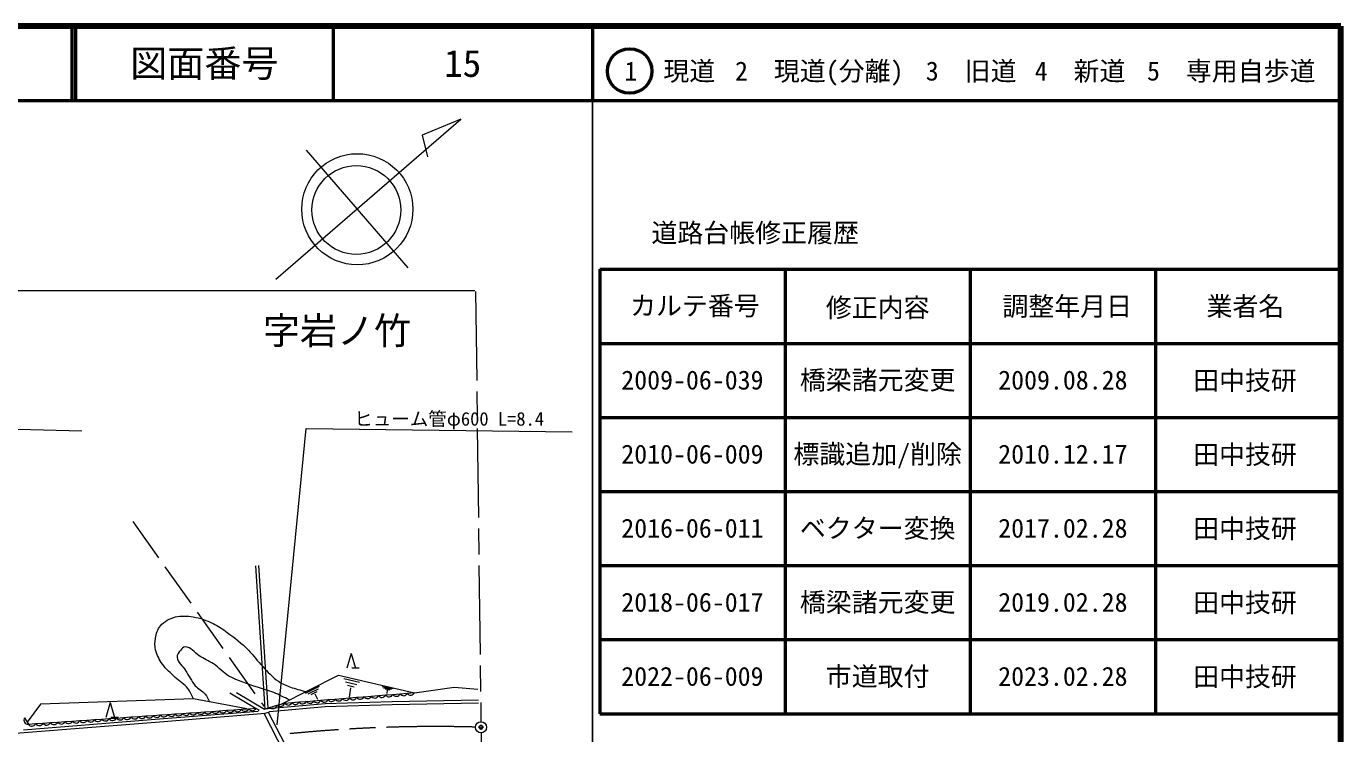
# Model space of a CAD drawing. Units: millimetres, scale not verified. Extents: x 40000 to 680000, y 20000 to 380000.
# Drawn here: x 502594 to 680000, y 284498 to 380000 of the extents above; entities that cross this region are included whole.
import ezdxf
from ezdxf.enums import TextEntityAlignment as Align

# ---------------------------------------------------------------- set-up
doc = ezdxf.new("R2010")
doc.units = ezdxf.units.MM
doc.header["$LTSCALE"] = 1000
doc.header["$PDMODE"] = 32
doc.header["$PDSIZE"] = 500
doc.linetypes.add('CHAIN', pattern=[18.5, 12, -1.5, 3.5, -1.5])
doc.linetypes.add('DASHED', pattern=[7.5, 6, -1.5])
for name, color, linetype, lineweight in [('M-BGD', 7, 'Continuous', 13), ('M-BGD-EXST', 7, 'Continuous', 13), ('M-BMK', 2, 'CHAIN', 13), ('M-BMK-SRVR', 3, 'Continuous', 13), ('M-STR-HTXT', 7, 'Continuous', 13), ('M-TTL', 2, 'Continuous', 140), ('M-TTL-BAND', 7, 'Continuous', 25), ('M-TTL-FRAM', 2, 'Continuous', 50), ('M-TTL-LINE', 7, 'Continuous', 50)]:
    doc.layers.add(name, color=color, linetype=linetype, lineweight=lineweight)
for name, color, linetype in [('M-BMK-HTXT', 7, 'Continuous'), ('M-OTRS', 6, 'Continuous'), ('M-TTL-TXT', 7, 'Continuous')]:
    doc.layers.add(name, color=color, linetype=linetype)
doc.styles.add('ＭＳ ゴシック', font='')
doc.styles.get('ＭＳ ゴシック').set_extended_font_data('MS Gothic')

msp = doc.modelspace()

# ---------------------------------------------------------------- linework, layer by layer
at = {"layer": 'M-BGD', "linetype": 'DASHED'}
for p, q in [((516966, 313143), (534700, 288157)), ((534641, 287257), (537953, 280883)), ((535249, 287390), (538563, 281009))]:
    msp.add_line(p, q, dxfattribs=at)
at = {"layer": 'M-BGD'}
for p, q in [((534855, 287834), (533575, 307173)), ((535246, 287977), (533974, 307200)), ((545455, 291936), (547564, 291444)), ((545699, 291493), (547205, 291142)), ((545942, 291050), (546846, 290840)), ((540268, 289955), (542184, 290916)), ((540652, 289879), (542021, 290565)), ((541037, 289803), (541858, 290215)), ((541522, 289867), (541891, 289156)), ((543319, 289106), (544292, 289185)), ((544292, 289185), (545265, 289264)), ((545265, 289264), (546238, 289343)), ((546356, 290697), (546164, 289455)), ((546238, 289343), (547210, 289421)), ((547210, 289421), (548183, 289500)), ((548183, 289500), (549156, 289579)), ((549156, 289579), (550129, 289657)), ((550129, 289657), (551101, 289736)), ((550623, 290883), (552121, 290611)), ((550816, 290711), (551886, 290517)), ((551009, 290539), (551651, 290422)), ((551101, 289736), (552074, 289815)), ((551315, 290392), (551245, 289947)), ((552074, 289815), (553047, 289893)), ((553047, 289893), (554020, 289972)), ((554020, 289972), (554992, 290051)), ((525669, 287381), (526660, 287450)), ((526660, 287450), (527651, 287520)), ((527651, 287520), (528642, 287589)), ((528642, 287589), (529633, 287658)), ((529633, 287658), (530625, 287728)), ((530625, 287728), (531616, 287797)), ((531616, 287797), (532607, 287866)), ((532607, 287866), (533598, 287935)), ((534819, 287272), (535435, 287441)), ((535420, 288054), (536451, 288344)), ((536451, 288344), (537483, 288634)), ((537483, 288634), (538456, 288713)), ((538456, 288713), (539428, 288792)), ((539428, 288792), (540401, 288870)), ((540401, 288870), (541374, 288949)), ((541374, 288949), (542347, 289028)), ((542347, 289028), (543319, 289106)), ((502350, 286636), (502873, 285788)), ((502873, 285788), (503864, 285857)), ((503864, 285857), (504855, 285926)), ((504855, 285926), (505846, 285995)), ((505846, 285995), (506837, 286065)), ((506837, 286065), (507828, 286134)), ((507828, 286134), (508820, 286203)), ((508820, 286203), (509811, 286273)), ((509811, 286273), (510802, 286342)), ((510802, 286342), (511793, 286411)), ((511793, 286411), (512784, 286480)), ((512784, 286480), (513775, 286550)), ((513775, 286550), (514766, 286619)), ((514766, 286619), (515757, 286688)), ((515757, 286688), (516749, 286758)), ((516749, 286758), (517740, 286827)), ((517740, 286827), (518731, 286896)), ((518731, 286896), (519722, 286965)), ((519722, 286965), (520713, 287035)), ((520713, 287035), (521704, 287104)), ((521704, 287104), (522695, 287173)), ((522695, 287173), (523687, 287243)), ((523687, 287243), (524678, 287312)), ((524678, 287312), (525669, 287381))]:
    msp.add_line(p, q, dxfattribs=at)
for points in [[(536889, 288455), (544719, 292385), (554998, 290039)], [(532378, 287838), (525175, 289214), (504501, 288485), (502710, 286049)], [(530048, 290010), (533604, 287924), (533961, 287734), (533898, 287555)], [(530959, 290060), (534745, 287793), (535425, 288043)], [(554998, 290039), (560332, 290765), (563550, 290514)], [(502219, 285043), (521106, 286531), (533898, 287555)], [(563616, 289042), (551978, 288800), (542921, 288528), (534745, 287793)], [(563624, 288642), (551988, 288400), (542945, 288129), (535435, 287441)], [(461302, 285423), (482149, 285028), (493215, 284564), (501728, 284603), (521138, 286132), (534819, 287272)]]:
    msp.add_lwpolyline(points, dxfattribs=at)
for centre, radius, start, end in [((543786, 289392), 547, 211.45862, 337.79095), ((544759, 289471), 547, 211.45862, 337.79095), ((545731, 289549), 547, 211.45862, 337.79095), ((546704, 289628), 547, 211.45862, 337.79095), ((547677, 289707), 547, 211.45884, 337.78956), ((548650, 289785), 547, 211.46031, 337.78925), ((549622, 289864), 547, 211.45862, 337.79095), ((550595, 289943), 547, 211.45862, 337.79095), ((551568, 290021), 547, 211.45875, 337.79082), ((552541, 290100), 547, 211.45875, 337.79082), ((553513, 290179), 547, 211.45843, 337.79006), ((554486, 290257), 547, 211.45862, 337.79095), ((526146, 287676), 561, 211.74458, 336.2535), ((527137, 287746), 561, 211.74458, 336.2535), ((528128, 287815), 561, 211.74343, 336.25458), ((529120, 287884), 561, 211.74313, 336.25381), ((530111, 287954), 561, 211.74511, 336.2529), ((531102, 288023), 561, 211.7447, 336.25339), ((532093, 288092), 561, 211.7429, 336.25519), ((533084, 288161), 561, 211.74366, 336.2532), ((535846, 288516), 628, 227.20863, 344.19081), ((536878, 288806), 628, 227.20878, 344.18964), ((537949, 288920), 547, 211.46031, 337.78925), ((538922, 288998), 547, 211.45862, 337.79095), ((539895, 289077), 547, 211.45875, 337.79082), ((540867, 289156), 547, 211.45821, 337.79145), ((541840, 289234), 547, 211.45862, 337.79095), ((542813, 289313), 547, 211.45884, 337.78956), ((502836, 286350), 563, 149.50898, 273.76435), ((503350, 286083), 561, 211.74313, 336.25381), ((504341, 286152), 561, 211.74511, 336.2529), ((505332, 286221), 561, 211.74458, 336.2535), ((506323, 286291), 561, 211.74343, 336.25458), ((507315, 286360), 561, 211.74325, 336.25369), ((508306, 286429), 561, 211.74458, 336.2535), ((509297, 286499), 561, 211.74511, 336.2529), ((510288, 286568), 561, 211.74302, 336.25507), ((511279, 286637), 561, 211.7429, 336.25519), ((512270, 286706), 561, 211.74366, 336.2532), ((513261, 286776), 561, 211.74458, 336.2535), ((514253, 286845), 561, 211.74511, 336.2529), ((515244, 286914), 561, 211.74302, 336.25507), ((516235, 286984), 561, 211.74313, 336.25381), ((517226, 287053), 561, 211.74511, 336.2529), ((518217, 287122), 561, 211.74458, 336.2535), ((519208, 287191), 561, 211.7429, 336.25519), ((520199, 287261), 561, 211.74366, 336.2532), ((521191, 287330), 561, 211.74458, 336.2535), ((522182, 287399), 561, 211.74511, 336.2529), ((523173, 287469), 561, 211.74302, 336.25507), ((524164, 287538), 561, 211.7429, 336.25519), ((525155, 287607), 561, 211.74366, 336.2532)]:
    msp.add_arc(centre, radius, start, end, dxfattribs=at)
for points, knots in [([(525170, 289226), (524919, 289682), (524744, 290187), (524419, 290593), (523942, 291187), (523253, 291576), (522702, 292101), (522098, 292678), (521437, 293218), (520961, 293904), (520561, 294481), (520214, 295121), (520053, 295805), (519933, 296318), (519935, 296868), (520029, 297386), (520137, 297979), (520299, 298609), (520691, 299066), (521203, 299663), (521969, 300048), (522727, 300256), (523496, 300466), (524330, 300392), (525118, 300268), (526049, 300121), (526951, 299787), (527803, 299385), (528481, 299065), (529098, 298625), (529704, 298183), (530711, 297451), (531684, 296664), (532573, 295792), (533273, 295107), (533819, 294278), (534499, 293573), (535174, 292871), (535827, 292124), (536632, 291574), (537126, 291237), (537693, 291017), (538251, 290802), (538912, 290546), (539608, 290393), (540286, 290188)], [0, 0, 0, 0, 1, 1, 1, 2, 2, 2, 3, 3, 3, 4, 4, 4, 5, 5, 5, 6, 6, 6, 7, 7, 7, 8, 8, 8, 9, 9, 9, 10, 10, 10, 11, 11, 11, 12, 12, 12, 13, 13, 13, 14, 14, 14, 15, 15, 15, 15]), ([(538082, 289067), (537386, 289396), (536710, 289770), (535995, 290054), (535280, 290337), (534523, 290505), (533800, 290765), (532502, 291231), (531148, 291598), (529952, 292284), (529181, 292726), (528594, 293434), (527856, 293929), (527239, 294343), (526553, 294646), (525916, 295031), (525285, 295412), (524791, 296250), (524054, 296226), (523784, 296217), (523577, 295951), (523402, 295745), (523181, 295483), (522919, 295171), (522937, 294829), (522974, 294115), (523715, 293630), (524101, 293029), (524538, 292347), (524874, 291592), (525404, 290980), (525784, 290542), (526354, 290293), (526723, 289847), (526977, 289542), (527120, 289159), (527318, 288815)], [0, 0, 0, 0, 1, 1, 1, 2, 2, 2, 3, 3, 3, 4, 4, 4, 5, 5, 5, 6, 6, 6, 7, 7, 7, 8, 8, 8, 9, 9, 9, 10, 10, 10, 11, 11, 11, 12, 12, 12, 12])]:
    msp.add_open_spline(points, degree=3, knots=knots, dxfattribs=at)
at = {"layer": 'M-BGD-EXST'}
for p, q in [((546436, 295347), (545836, 293347)), ((546436, 295347), (547036, 293347)), ((547536, 293347), (546536, 293347)), ((513918, 288707), (513318, 286707)), ((513918, 288707), (514518, 286707)), ((515018, 286707), (514018, 286707))]:
    msp.add_line(p, q, dxfattribs=at)
at = {"layer": 'M-BMK'}
for p, q in [((563232, 344195), (563958, 286123)), ((563969, 284623), (564084, 246543))]:
    msp.add_line(p, q, dxfattribs=at)
msp.add_arc((557848, 84905), 200561, 88.4659, 95.63072, dxfattribs=at)
at = {"layer": 'M-BMK-SRVR'}
for p, q in [((536267, 345854), (561263, 367445)), ((561263, 367445), (556017, 365301)), ((556017, 365301), (556751, 362391)), ((540376, 363279), (554104, 347387))]:
    msp.add_line(p, q, dxfattribs=at)
for centre, radius in [((547268, 355301), 7500), ((547143, 355204), 6000), ((563967, 285373), 750)]:
    msp.add_circle(centre, radius, dxfattribs=at)
at = {"layer": 'M-OTRS'}
msp.add_point((563967, 285373), dxfattribs=at)
at = {"layer": 'M-STR-HTXT'}
msp.add_line((247234, 344350), (563121, 344334), dxfattribs=at)
for points in [[(458618, 283654), (470209, 326410), (510105, 325369)], [(536460, 285706), (540387, 325695), (576272, 325274)]]:
    msp.add_lwpolyline(points, dxfattribs=at)
at = {"layer": 'M-TTL'}
for p, q in [((680000, 380000), (40000, 380000)), ((680000, 20000), (680000, 380000))]:
    msp.add_line(p, q, dxfattribs=at)
at = {"layer": 'M-TTL-BAND'}
msp.add_line((579000, 20000), (579000, 370000), dxfattribs=at)
at = {"layer": 'M-TTL-FRAM'}
for p, q in [((580000, 347197), (580000, 287197)), ((580000, 347197), (680000, 347197)), ((580000, 287197), (680000, 287197))]:
    msp.add_line(p, q, dxfattribs=at)
at = {"layer": 'M-TTL-LINE'}
for p, q in [((508747, 380000), (508747, 370000)), ((509247, 380000), (509247, 370000)), ((543997, 380000), (543997, 370000)), ((579000, 380000), (579000, 370000)), ((40000, 370000), (680000, 370000)), ((605000, 347197), (605000, 287197)), ((630000, 347197), (630000, 287197)), ((655000, 347197), (655000, 287197)), ((580000, 337197), (680000, 337197)), ((580000, 327197), (680000, 327197)), ((580000, 317197), (680000, 317197)), ((580000, 307197), (680000, 307197)), ((580000, 297197), (680000, 297197))]:
    msp.add_line(p, q, dxfattribs=at)
msp.add_circle((584031, 373958), 3000, dxfattribs=at)

# ---------------------------------------------------------------- texts
at = {"layer": 'M-BMK-HTXT', "style": 'ＭＳ ゴシック'}
msp.add_text('字岩ノ竹', height=3666, dxfattribs=at).set_placement((544529, 338908), align=Align.MIDDLE_CENTER)
at = {"layer": 'M-STR-HTXT', "style": 'ＭＳ ゴシック'}
msp.add_text('ヒューム管φ600 L=8.4', height=1833, dxfattribs=at).set_placement((559663, 327002), align=Align.MIDDLE_CENTER)
at = {"layer": 'M-TTL-TXT', "style": 'ＭＳ ゴシック'}
for s, height, p in [('図面番号', 3666, (526622, 375000)), ('15', 3666, (561497, 375000)), ('1\u3000現道', 2566, (589448, 373958)), ('2\u3000現道(分離)', 2566, (609619, 373958)), ('3\u3000旧道', 2566, (630121, 373958)), ('4\u3000新道', 2566, (644824, 373958)), ('5\u3000専用自歩道', 2566, (665228, 373958)), ('道路台帳修正履歴', 2566, (600968, 352113)), ('カルテ番号', 2566, (592839, 342277)), ('修正内容', 2566, (617509, 342023)), ('調整年月日', 2566, (643089, 342197)), ('業者名', 2566, (667134, 342197)), ('橋梁諸元変更', 2566, (617500, 332245)), ('田中技研', 2566, (667077, 332189)), ('2009-06-039', 2566, (592500, 332245)), ('2009.08.28', 2566, (642500, 332245)), ('2010-06-009', 2566, (592500, 322245)), ('標識追加/削除', 2566, (617500, 322245)), ('2010.12.17', 2566, (642500, 322245)), ('田中技研', 2566, (667077, 322189)), ('2016-06-011', 2566, (592500, 312245)), ('ベクター変換', 2566, (617500, 312245)), ('2017.02.28', 2566, (642500, 312245)), ('田中技研', 2566, (667077, 312189)), ('2018-06-017', 2566, (592500, 302245)), ('橋梁諸元変更', 2566, (617500, 302245)), ('2019.02.28', 2566, (642500, 302245)), ('田中技研', 2566, (667077, 302189)), ('2022-06-009', 2566, (592500, 292245)), ('市道取付', 2566, (617500, 292245)), ('2023.02.28', 2566, (642500, 292245)), ('田中技研', 2566, (667077, 292189))]:
    msp.add_text(s, height=height, dxfattribs=at).set_placement(p, align=Align.MIDDLE_CENTER)

doc.saveas('drawing.dxf')
